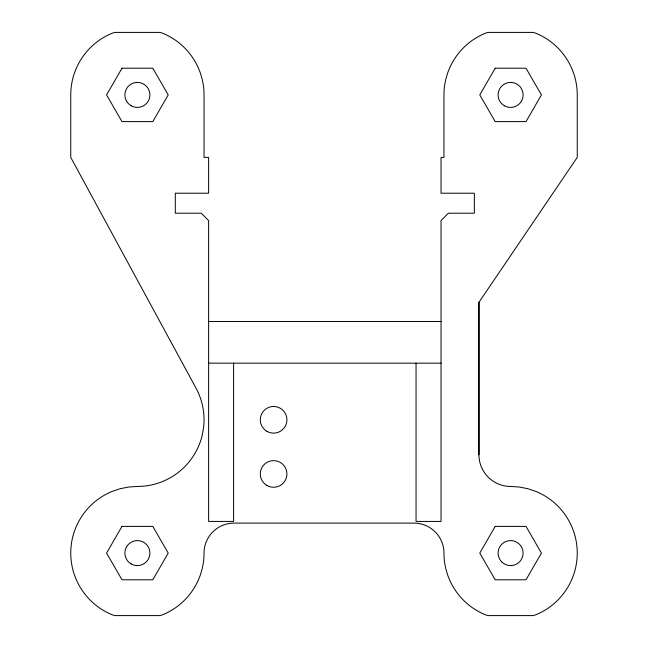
<?xml version="1.0" encoding="UTF-8"?>
<svg xmlns="http://www.w3.org/2000/svg" width="648" height="648" viewBox="0 0 648 648"><rect width="100%" height="100%" fill="white"/><g stroke="black" fill="none" stroke-linecap="round" stroke-linejoin="round"><path stroke-width="0.97" d="M233.612 363.155L233.612 521.429L208.624 521.429L208.624 220.563L201.269 213.208L175.3 213.208L175.3 193.209L208.624 193.209L208.624 157.391L204.039 157.391L204.039 94.916A66.647 66.647 0 0 0 162.899 33.34L160.121 32.4L114.672 32.4L111.893 33.34A66.647 66.647 0 0 0 70.754 94.916L70.754 157.391L195.267 386.743A66.647 66.647 0 0 1 203.383 429.162L201.957 436.347A66.647 66.647 0 0 1 137.4 486.445L128.701 487.013L120.147 488.714L111.893 491.516A66.647 66.647 0 0 0 111.893 614.66L114.672 615.6L160.121 615.6L162.899 614.66A66.647 66.647 0 0 0 204.039 553.084A29.986 29.986 0 0 1 234.033 523.098L413.967 523.098A29.986 29.986 0 0 1 443.961 553.084A66.647 66.647 0 0 0 485.101 614.66L487.879 615.6L533.328 615.6L536.107 614.66A66.647 66.647 0 0 0 536.107 491.516L527.853 488.714L519.299 487.013L510.6 486.445A31.655 31.655 0 0 1 478.945 454.791L478.945 302.316L577.246 157.391L577.246 94.916A66.647 66.647 0 0 0 536.107 33.34L533.328 32.4L487.879 32.4L485.101 33.34A66.647 66.647 0 0 0 443.961 94.916L443.961 157.391L441.045 157.391L441.045 193.209L474.36 193.209L474.36 213.208L448.4 213.208L441.045 220.563L441.045 521.429L416.048 521.429L416.048 363.155M208.624 321.497L441.045 321.497M208.624 363.155L441.045 363.155M478.945 302.316L478.945 454.791M121.986 68.218L106.58 94.916L121.986 121.605L152.807 121.605L168.221 94.916L152.807 68.218L121.986 68.218M121.986 526.395L106.58 553.084L121.986 579.782L152.807 579.782L168.221 553.084L152.807 526.395L121.986 526.395M495.194 68.218L479.779 94.916L495.194 121.605L526.014 121.605L541.42 94.916L526.014 68.218L495.194 68.218M495.194 526.395L479.779 553.084L495.194 579.782L526.014 579.782L541.42 553.084L526.014 526.395L495.194 526.395M266.936 431.341A13.333 13.333 0 0 0 286.926 419.799A13.333 13.333 0 0 0 266.936 408.256A13.333 13.333 0 0 0 266.936 431.341M266.936 485.49A13.333 13.333 0 0 0 286.926 473.947A13.333 13.333 0 0 0 266.936 462.405A13.333 13.333 0 0 0 266.936 485.49M504.355 105.737A12.498 12.498 0 0 0 523.098 94.916A12.498 12.498 0 0 0 504.355 84.094A12.498 12.498 0 0 0 504.355 105.737M501.763 561.921A12.498 12.498 0 0 0 522.669 556.324A12.498 12.498 0 0 0 507.368 541.015A12.498 12.498 0 0 0 501.763 561.921M131.147 563.906A12.498 12.498 0 0 0 149.891 553.084A12.498 12.498 0 0 0 131.147 542.263A12.498 12.498 0 0 0 131.147 563.906M131.147 105.737A12.498 12.498 0 0 0 149.891 94.916A12.498 12.498 0 0 0 131.147 84.094A12.498 12.498 0 0 0 131.147 105.737"/></g></svg>
